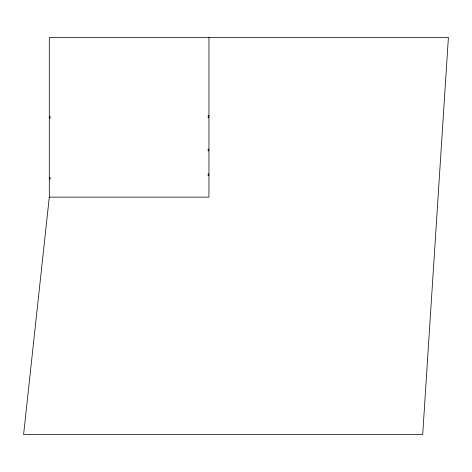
<?xml version="1.0" encoding="UTF-8"?>
<svg xmlns="http://www.w3.org/2000/svg" width="472" height="472" viewBox="0 0 472 472"><rect width="100%" height="100%" fill="white"/><g stroke="black" fill="none" stroke-linecap="round" stroke-linejoin="round"><path stroke-width="0.71" d="M49.3 197.131L23.6 434.505L422.7 434.505L448.4 37.494L49.3 37.494L49.3 197.131L208.943 197.131L208.943 37.494M208.943 115.717L208.146 115.717L208.146 117.31L208.943 117.31M49.3 116.513L50.103 116.513L50.103 118.112L49.3 118.112M208.943 149.24L208.146 149.24L208.146 150.833L208.943 150.833M208.943 173.985L208.146 173.985L208.146 175.578L208.943 175.578M49.3 177.378L50.103 177.378L50.103 178.971L49.3 178.971"/></g></svg>
